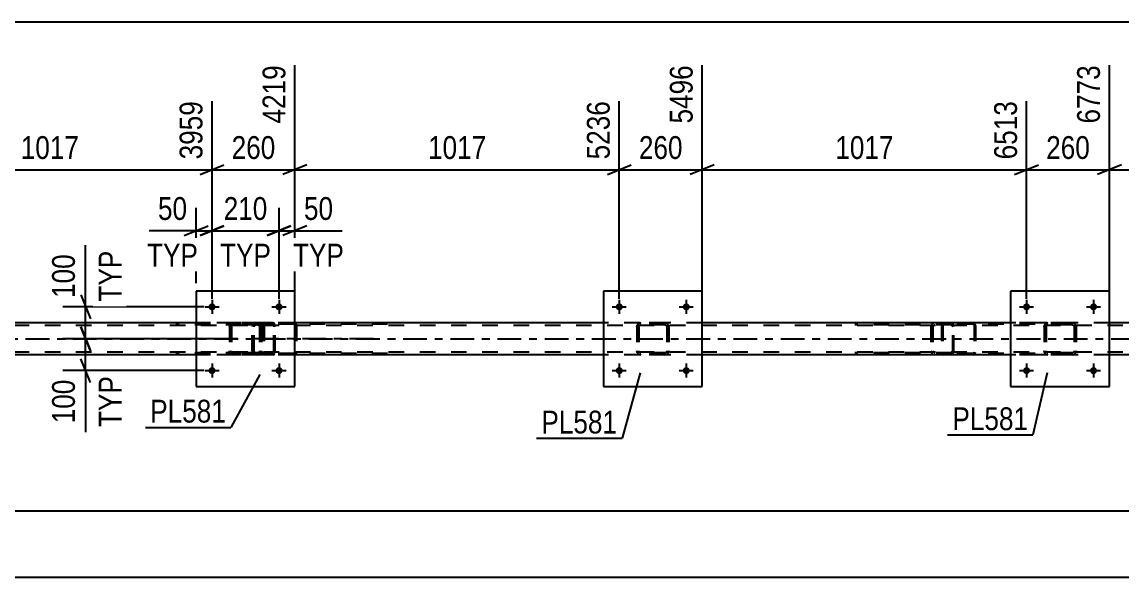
# Model space of a CAD drawing. Header units: millimetres. Extents: x 0 to 1772, y 0 to 560.
# Drawn here: x 1170.7 to 1308.7, y 485.4 to 555 of the extents above; entities that cross this region are included whole.
import ezdxf

# ---------------------------------------------------------------- set-up
doc = ezdxf.new("R2010")
doc.units = ezdxf.units.MM
doc.linetypes.add('DXK_LINE_DOT2', pattern=[3.9198, 1.9599, -1.9599])
doc.linetypes.add('DXK_LINE_DOT3', pattern=[5.9187, 2.979, -0.9799, 0.9799, -0.9799])
doc.styles.add('Arial Narrow', font='ARIALN.TTF', dxfattribs={"height": 0.2})

# ---------------------------------------------------------------- blocks, each defined once
blk = doc.blocks.new('Bolt-814276686-2532 - 2520')
at = {"linetype": 'Continuous'}
for points in [[(1297.15, 519.29, -1), (1296.27, 519.29, -1)], [(1305.55, 519.29, -1), (1304.67, 519.29, -1)]]:
    blk.add_hatch(color=1, dxfattribs=at).paths.add_polyline_path(points)
at = {"color": 1, "linetype": 'Continuous'}
for p, q in [((1296.71, 520.17), (1296.71, 518.41)), ((1305.11, 520.17), (1305.11, 518.41)), ((1295.83, 519.29), (1297.59, 519.29)), ((1304.23, 519.29), (1305.99, 519.29))]:
    blk.add_line(p, q, dxfattribs=at)
blk = doc.blocks.new('Part-814276686-2724 - 2520')
at = {"color": 7, "linetype": 'DXK_LINE_DOT2'}
for p, q in [((1202.18, 517.28), (1190.02, 517.28)), ((1202.18, 517.04), (1190.02, 517.04)), ((1199.61, 516.94), (1199.58, 516.8)), ((1199.58, 513.76), (1199.58, 516.8)), ((1199.62, 516.99), (1199.61, 516.94)), ((1199.83, 516.8), (1199.85, 516.9)), ((1199.83, 513.76), (1199.83, 516.8)), ((1199.85, 516.9), (1199.91, 516.97)), ((1200.08, 517.28), (1199.89, 517.25)), ((1199.91, 516.97), (1199.99, 517.03)), ((1199.99, 517.03), (1200.08, 517.04)), ((1200.9, 517.28), (1200.9, 517.04)), ((1202.28, 517.25), (1202.18, 517.28)), ((1202.18, 517.04), (1202.23, 517.03)), ((1202.23, 517.03), (1202.27, 516.97)), ((1202.27, 516.97), (1202.3, 516.9)), ((1202.37, 517.14), (1202.28, 517.25)), ((1202.3, 516.9), (1202.31, 516.8)), ((1202.31, 513.76), (1202.31, 516.8)), ((1202.43, 516.99), (1202.37, 517.14)), ((1202.45, 516.8), (1202.43, 516.99)), ((1202.45, 513.76), (1202.45, 516.8)), ((1202.18, 513.52), (1190.02, 513.52)), ((1202.18, 513.28), (1190.02, 513.28)), ((1199.58, 513.76), (1199.62, 513.58)), ((1199.85, 513.67), (1199.83, 513.76)), ((1199.91, 513.59), (1199.85, 513.67)), ((1199.89, 513.32), (1200.08, 513.28)), ((1199.99, 513.54), (1199.91, 513.59)), ((1200.08, 513.52), (1199.99, 513.54)), ((1200.9, 513.28), (1200.9, 513.52)), ((1202.23, 513.54), (1202.18, 513.52)), ((1202.18, 513.28), (1202.28, 513.32)), ((1202.27, 513.59), (1202.23, 513.54)), ((1202.3, 513.67), (1202.27, 513.59)), ((1202.28, 513.32), (1202.37, 513.43)), ((1202.31, 513.76), (1202.3, 513.67)), ((1202.37, 513.43), (1202.38, 513.46)), ((1202.38, 513.46), (1202.43, 513.58)), ((1202.43, 513.58), (1202.45, 513.76))]:
    blk.add_line(p, q, dxfattribs=at)
for centre, start, end in [((1200.07, 516.79), 111.1941, 156.1506), ((1200.07, 513.78), 203.8494, 248.8059)]:
    blk.add_arc(centre, 0.492, start, end, dxfattribs=at)
blk = doc.blocks.new('Bolt-814276686-2557 - 2520')
at = {"linetype": 'Continuous'}
for points in [[(1297.15, 511.29, -1), (1296.27, 511.29, -1)], [(1305.55, 511.29, -1), (1304.67, 511.29, -1)]]:
    blk.add_hatch(color=1, dxfattribs=at).paths.add_polyline_path(points)
at = {"color": 1, "linetype": 'Continuous'}
for p, q in [((1296.71, 512.17), (1296.71, 510.41)), ((1305.11, 512.17), (1305.11, 510.41)), ((1295.83, 511.29), (1297.59, 511.29)), ((1304.23, 511.29), (1305.99, 511.29))]:
    blk.add_line(p, q, dxfattribs=at)
blk = doc.blocks.new('Bolt-814276686-2580 - 2520')
at = {"linetype": 'Continuous'}
for points in [[(1194.99, 511.29, -1), (1194.11, 511.29, -1)], [(1203.39, 511.29, -1), (1202.51, 511.29, -1)]]:
    blk.add_hatch(color=1, dxfattribs=at).paths.add_polyline_path(points)
at = {"color": 1, "linetype": 'Continuous'}
for p, q in [((1194.55, 512.17), (1194.55, 510.41)), ((1202.95, 512.17), (1202.95, 510.41)), ((1193.67, 511.29), (1195.43, 511.29)), ((1202.07, 511.29), (1203.83, 511.29))]:
    blk.add_line(p, q, dxfattribs=at)
blk = doc.blocks.new('Bolt-814276686-2581 - 2520')
at = {"linetype": 'Continuous'}
for points in [[(1194.99, 519.29, -1), (1194.11, 519.29, -1)], [(1203.39, 519.29, -1), (1202.51, 519.29, -1)]]:
    blk.add_hatch(color=1, dxfattribs=at).paths.add_polyline_path(points)
at = {"color": 1, "linetype": 'Continuous'}
for p, q in [((1194.55, 520.17), (1194.55, 518.41)), ((1202.95, 520.17), (1202.95, 518.41)), ((1193.67, 519.29), (1195.43, 519.29)), ((1202.07, 519.29), (1203.83, 519.29))]:
    blk.add_line(p, q, dxfattribs=at)
blk = doc.blocks.new('Part-814276686-2590 - 2520')
at = {"color": 7, "linetype": 'DXK_LINE_DOT2'}
for p, q in [((1685.1, 516.96), (1082.39, 516.96)), ((1204.95, 517.28), (1192.55, 517.28)), ((1256.03, 517.28), (1243.63, 517.28)), ((1307.11, 517.28), (1294.71, 517.28)), ((1685.1, 513.6), (1082.39, 513.6)), ((1204.95, 513.28), (1192.55, 513.28)), ((1256.03, 513.28), (1243.63, 513.28)), ((1307.11, 513.28), (1294.71, 513.28))]:
    blk.add_line(p, q, dxfattribs=at)
at = {"color": 2, "linetype": 'Continuous'}
for p, q in [((1192.55, 517.28), (1153.87, 517.28)), ((1243.63, 517.28), (1204.95, 517.28)), ((1294.71, 517.28), (1256.03, 517.28)), ((1345.79, 517.28), (1307.11, 517.28)), ((1192.55, 513.28), (1153.87, 513.28)), ((1243.63, 513.28), (1204.95, 513.28)), ((1294.71, 513.28), (1256.03, 513.28)), ((1345.79, 513.28), (1307.11, 513.28))]:
    blk.add_line(p, q, dxfattribs=at)
at = {"color": 7, "linetype": 'DXK_LINE_DOT3'}
blk.add_line((1082.39, 515.28), (1685.1, 515.28), dxfattribs=at)
blk = doc.blocks.new('Part-814276686-2722 - 2520')
at = {"color": 7, "linetype": 'DXK_LINE_DOT2'}
for p, q in [((1286.06, 517.09), (1286.03, 516.96)), ((1286.03, 516.96), (1286.03, 513.6)), ((1286.2, 516.96), (1286.22, 517.03)), ((1286.2, 516.96), (1286.2, 513.6)), ((1286.22, 517.03), (1286.25, 517.08)), ((1286.37, 517.28), (1286.24, 517.26)), ((1286.25, 517.08), (1286.31, 517.11)), ((1286.31, 517.11), (1286.37, 517.12)), ((1301.7, 517.28), (1286.37, 517.28)), ((1301.7, 517.12), (1286.37, 517.12)), ((1290.08, 517.26), (1289.95, 517.28)), ((1289.95, 517.12), (1290.01, 517.11)), ((1290.01, 517.11), (1290.04, 517.1)), ((1290.04, 517.1), (1290.07, 517.08)), ((1290.07, 517.08), (1290.11, 517.03)), ((1290.11, 517.03), (1290.12, 516.96)), ((1290.12, 516.96), (1290.12, 513.6)), ((1290.29, 516.96), (1290.26, 517.09)), ((1290.29, 516.96), (1290.29, 513.6)), ((1286.03, 513.6), (1286.06, 513.48)), ((1286.22, 513.54), (1286.2, 513.6)), ((1286.25, 513.49), (1286.22, 513.54)), ((1286.24, 513.31), (1286.37, 513.28)), ((1286.25, 513.49), (1286.28, 513.47)), ((1286.28, 513.47), (1286.31, 513.46)), ((1286.31, 513.46), (1286.37, 513.44)), ((1301.7, 513.44), (1286.37, 513.44)), ((1301.7, 513.28), (1286.37, 513.28)), ((1290.01, 513.46), (1289.95, 513.44)), ((1289.95, 513.28), (1290.08, 513.31)), ((1290.07, 513.49), (1290.01, 513.46)), ((1290.11, 513.54), (1290.07, 513.49)), ((1290.12, 513.6), (1290.11, 513.54)), ((1290.26, 513.48), (1290.29, 513.6))]:
    blk.add_line(p, q, dxfattribs=at)
for centre, start, end in [((1286.36, 516.95), 110.7583, 155.68), ((1289.96, 516.95), 24.32, 69.2417), ((1286.36, 513.62), 204.32, 249.2417), ((1289.96, 513.62), 290.7583, 335.68)]:
    blk.add_arc(centre, 0.331, start, end, dxfattribs=at)
blk = doc.blocks.new('Part-814276686-2723 - 2520')
at = {"color": 7, "linetype": 'DXK_LINE_DOT2'}
for p, q in [((1287.31, 517.28), (1275.15, 517.28)), ((1287.31, 517.04), (1275.15, 517.04)), ((1284.73, 516.89), (1284.72, 516.8)), ((1284.72, 516.8), (1284.72, 513.76)), ((1284.75, 516.99), (1284.73, 516.89)), ((1284.97, 516.8), (1284.99, 516.9)), ((1284.97, 516.8), (1284.97, 513.76)), ((1284.99, 516.9), (1285.04, 516.97)), ((1285.22, 517.28), (1285.03, 517.25)), ((1285.04, 516.97), (1285.12, 517.03)), ((1285.12, 517.03), (1285.22, 517.04)), ((1286.03, 517.04), (1286.03, 517.28)), ((1287.41, 517.25), (1287.31, 517.28)), ((1287.31, 517.04), (1287.36, 517.03)), ((1287.36, 517.03), (1287.41, 516.97)), ((1287.5, 517.14), (1287.41, 517.25)), ((1287.41, 516.97), (1287.43, 516.9)), ((1287.43, 516.9), (1287.45, 516.8)), ((1287.45, 513.76), (1287.45, 516.8)), ((1287.56, 516.99), (1287.5, 517.14)), ((1287.58, 516.8), (1287.56, 516.99)), ((1287.58, 513.76), (1287.58, 516.8)), ((1287.31, 513.52), (1275.15, 513.52)), ((1287.31, 513.28), (1275.15, 513.28)), ((1284.72, 513.76), (1284.73, 513.68)), ((1284.73, 513.68), (1284.75, 513.58)), ((1284.99, 513.67), (1284.97, 513.76)), ((1285.04, 513.59), (1284.99, 513.67)), ((1285.03, 513.32), (1285.22, 513.28)), ((1285.12, 513.54), (1285.04, 513.59)), ((1285.22, 513.52), (1285.12, 513.54)), ((1286.03, 513.28), (1286.03, 513.52)), ((1287.36, 513.54), (1287.31, 513.52)), ((1287.31, 513.28), (1287.41, 513.32)), ((1287.41, 513.59), (1287.36, 513.54)), ((1287.43, 513.67), (1287.41, 513.59)), ((1287.41, 513.32), (1287.5, 513.43)), ((1287.45, 513.76), (1287.43, 513.67)), ((1287.5, 513.43), (1287.51, 513.46)), ((1287.51, 513.46), (1287.56, 513.58)), ((1287.56, 513.58), (1287.58, 513.76))]:
    blk.add_line(p, q, dxfattribs=at)
for centre, start, end in [((1285.2, 516.79), 111.1941, 156.1506), ((1285.2, 513.78), 203.8494, 248.8059)]:
    blk.add_arc(centre, 0.492, start, end, dxfattribs=at)
blk = doc.blocks.new('Part-814276686-2731 - 2520')
at = {"color": 7, "linetype": 'DXK_LINE_DOT2'}
for p, q in [((1200.93, 517.09), (1200.9, 516.96)), ((1200.9, 516.96), (1200.9, 513.6)), ((1201.07, 516.96), (1201.08, 517.03)), ((1201.07, 516.96), (1201.07, 513.6)), ((1201.08, 517.03), (1201.12, 517.08)), ((1201.24, 517.28), (1201.11, 517.26)), ((1201.12, 517.08), (1201.17, 517.11)), ((1201.17, 517.11), (1201.24, 517.12)), ((1216.57, 517.28), (1201.24, 517.28)), ((1216.57, 517.12), (1201.24, 517.12)), ((1204.95, 517.26), (1204.82, 517.28)), ((1204.82, 517.12), (1204.88, 517.11)), ((1204.88, 517.11), (1204.94, 517.08)), ((1204.94, 517.08), (1204.97, 517.03)), ((1204.97, 517.03), (1204.99, 516.96)), ((1204.99, 516.96), (1204.99, 513.6)), ((1205.16, 516.96), (1205.13, 517.09)), ((1205.16, 516.96), (1205.16, 513.6)), ((1200.9, 513.6), (1200.93, 513.48)), ((1201.08, 513.54), (1201.07, 513.6)), ((1201.12, 513.49), (1201.08, 513.54)), ((1201.11, 513.31), (1201.24, 513.28)), ((1201.17, 513.46), (1201.12, 513.49)), ((1201.24, 513.44), (1201.17, 513.46)), ((1216.57, 513.44), (1201.24, 513.44)), ((1216.57, 513.28), (1201.24, 513.28)), ((1204.88, 513.46), (1204.82, 513.44)), ((1204.82, 513.28), (1204.95, 513.31)), ((1204.94, 513.49), (1204.88, 513.46)), ((1204.97, 513.54), (1204.94, 513.49)), ((1204.99, 513.6), (1204.97, 513.54)), ((1205.13, 513.48), (1205.16, 513.6))]:
    blk.add_line(p, q, dxfattribs=at)
at = {"color": 7, "linetype": 'DXK_LINE_DOT3'}
blk.add_line((1214.78, 515.28), (1199.61, 515.28), dxfattribs=at)
at = {"color": 7, "linetype": 'DXK_LINE_DOT2'}
for centre, start, end in [((1201.23, 516.95), 110.7583, 155.68), ((1204.83, 516.95), 24.32, 69.2417), ((1201.23, 513.62), 204.32, 249.2417), ((1204.83, 513.62), 290.7583, 335.68)]:
    blk.add_arc(centre, 0.331, start, end, dxfattribs=at)
blk = doc.blocks.new('Part-814276686-2738 - 2520')
at = {"color": 7, "linetype": 'DXK_LINE_DOT2'}
for p, q in [((1196.75, 516.8), (1196.79, 516.99)), ((1196.79, 516.99), (1196.75, 516.8)), ((1196.75, 516.8), (1196.75, 513.76)), ((1196.99, 516.8), (1197.01, 516.9)), ((1196.99, 516.8), (1196.99, 513.76)), ((1197.01, 516.9), (1197.06, 516.97)), ((1197.05, 517.25), (1197.23, 517.28)), ((1197.23, 517.28), (1197.05, 517.25)), ((1197.06, 516.97), (1197.14, 517.03)), ((1197.14, 517.03), (1197.23, 517.04)), ((1200.27, 517.28), (1197.23, 517.28)), ((1200.27, 517.04), (1197.23, 517.04)), ((1200.27, 517.28), (1200.46, 517.25)), ((1200.46, 517.25), (1200.27, 517.28)), ((1200.27, 517.04), (1200.36, 517.03)), ((1200.36, 517.03), (1200.44, 516.97)), ((1200.44, 516.97), (1200.49, 516.9)), ((1200.49, 516.9), (1200.51, 516.8)), ((1200.51, 516.8), (1200.51, 513.76)), ((1200.72, 516.99), (1200.75, 516.8)), ((1200.75, 516.8), (1200.72, 516.99)), ((1200.75, 516.8), (1200.75, 513.76)), ((1196.79, 513.58), (1196.75, 513.76)), ((1196.75, 513.76), (1196.79, 513.58)), ((1197.01, 513.67), (1196.99, 513.76)), ((1197.06, 513.59), (1197.01, 513.67)), ((1197.23, 513.28), (1197.05, 513.32)), ((1197.05, 513.32), (1197.23, 513.28)), ((1197.14, 513.54), (1197.06, 513.59)), ((1197.23, 513.52), (1197.14, 513.54)), ((1200.27, 513.52), (1197.23, 513.52)), ((1200.27, 513.28), (1197.23, 513.28)), ((1200.36, 513.54), (1200.27, 513.52)), ((1200.46, 513.32), (1200.27, 513.28)), ((1200.27, 513.28), (1200.46, 513.32)), ((1200.44, 513.59), (1200.36, 513.54)), ((1200.49, 513.67), (1200.44, 513.59)), ((1200.51, 513.76), (1200.49, 513.67)), ((1200.75, 513.76), (1200.72, 513.58)), ((1200.72, 513.58), (1200.75, 513.76))]:
    blk.add_line(p, q, dxfattribs=at)
at = {"color": 7, "linetype": 'DXK_LINE_DOT3'}
blk.add_line((1198.75, 515.28), (1198.75, 515.28), dxfattribs=at)
at = {"color": 7, "linetype": 'DXK_LINE_DOT2'}
for centre, start, end in [((1197.23, 516.8), 112.5, 157.5), ((1197.23, 516.8), 112.5, 157.5), ((1200.27, 516.8), 22.5, 67.5), ((1200.27, 516.8), 22.5, 67.5), ((1197.23, 513.76), 202.5, 247.5), ((1197.23, 513.76), 202.5, 247.5), ((1200.27, 513.76), 292.5, 337.5), ((1200.27, 513.76), 292.5, 337.5)]:
    blk.add_arc(centre, 0.48, start, end, dxfattribs=at)
blk = doc.blocks.new('Part-814276686-2739 - 2520')
at = {"color": 7, "linetype": 'DXK_LINE_DOT2'}
for p, q in [((1247.83, 516.8), (1247.87, 516.99)), ((1247.87, 516.99), (1247.83, 516.8)), ((1247.83, 516.8), (1247.83, 513.76)), ((1248.07, 516.8), (1248.09, 516.9)), ((1248.07, 516.8), (1248.07, 513.76)), ((1248.09, 516.9), (1248.14, 516.97)), ((1248.13, 517.25), (1248.31, 517.28)), ((1248.31, 517.28), (1248.13, 517.25)), ((1248.14, 516.97), (1248.22, 517.03)), ((1248.22, 517.03), (1248.31, 517.04)), ((1251.35, 517.28), (1248.31, 517.28)), ((1251.35, 517.04), (1248.31, 517.04)), ((1251.35, 517.28), (1251.54, 517.25)), ((1251.54, 517.25), (1251.35, 517.28)), ((1251.35, 517.04), (1251.45, 517.03)), ((1251.45, 517.03), (1251.52, 516.97)), ((1251.52, 516.97), (1251.58, 516.9)), ((1251.58, 516.9), (1251.59, 516.8)), ((1251.59, 516.8), (1251.59, 513.76)), ((1251.8, 516.99), (1251.83, 516.8)), ((1251.83, 516.8), (1251.8, 516.99)), ((1251.83, 516.8), (1251.83, 513.76)), ((1247.87, 513.58), (1247.83, 513.76)), ((1247.83, 513.76), (1247.87, 513.58)), ((1248.09, 513.67), (1248.07, 513.76)), ((1248.14, 513.59), (1248.09, 513.67)), ((1248.31, 513.28), (1248.13, 513.32)), ((1248.13, 513.32), (1248.31, 513.28)), ((1248.22, 513.54), (1248.14, 513.59)), ((1248.31, 513.52), (1248.22, 513.54)), ((1251.35, 513.52), (1248.31, 513.52)), ((1251.35, 513.28), (1248.31, 513.28)), ((1251.45, 513.54), (1251.35, 513.52)), ((1251.54, 513.32), (1251.35, 513.28)), ((1251.35, 513.28), (1251.54, 513.32)), ((1251.52, 513.59), (1251.45, 513.54)), ((1251.58, 513.67), (1251.52, 513.59)), ((1251.59, 513.76), (1251.58, 513.67)), ((1251.83, 513.76), (1251.8, 513.58)), ((1251.8, 513.58), (1251.83, 513.76))]:
    blk.add_line(p, q, dxfattribs=at)
at = {"color": 7, "linetype": 'DXK_LINE_DOT3'}
blk.add_line((1249.83, 515.28), (1249.83, 515.28), dxfattribs=at)
at = {"color": 7, "linetype": 'DXK_LINE_DOT2'}
for centre, start, end in [((1248.31, 516.8), 112.5, 157.5), ((1248.31, 516.8), 112.5, 157.5), ((1251.35, 516.8), 22.5, 67.5), ((1251.35, 516.8), 22.5, 67.5), ((1248.31, 513.76), 202.5, 247.5), ((1248.31, 513.76), 202.5, 247.5), ((1251.35, 513.76), 292.5, 337.5), ((1251.35, 513.76), 292.5, 337.5)]:
    blk.add_arc(centre, 0.48, start, end, dxfattribs=at)
blk = doc.blocks.new('Part-814276686-2744 - 2520')
at = {"color": 2, "linetype": 'Continuous'}
for p, q in [((1256.03, 521.28), (1243.63, 521.28)), ((1243.63, 521.28), (1243.63, 509.28)), ((1256.03, 509.28), (1256.03, 521.28)), ((1243.63, 509.28), (1256.03, 509.28))]:
    blk.add_line(p, q, dxfattribs=at)
blk = doc.blocks.new('Bolt-814276686-2749 - 2520')
at = {"linetype": 'Continuous'}
for points in [[(1246.07, 511.29, -1), (1245.19, 511.29, -1)], [(1254.47, 511.29, -1), (1253.59, 511.29, -1)]]:
    blk.add_hatch(color=1, dxfattribs=at).paths.add_polyline_path(points)
at = {"color": 1, "linetype": 'Continuous'}
for p, q in [((1245.63, 512.17), (1245.63, 510.41)), ((1254.03, 512.17), (1254.03, 510.41)), ((1244.75, 511.29), (1246.51, 511.29)), ((1253.15, 511.29), (1254.91, 511.29))]:
    blk.add_line(p, q, dxfattribs=at)
blk = doc.blocks.new('Bolt-814276686-2750 - 2520')
at = {"linetype": 'Continuous'}
for points in [[(1246.07, 519.29, -1), (1245.19, 519.29, -1)], [(1254.47, 519.29, -1), (1253.59, 519.29, -1)]]:
    blk.add_hatch(color=1, dxfattribs=at).paths.add_polyline_path(points)
at = {"color": 1, "linetype": 'Continuous'}
for p, q in [((1245.63, 520.17), (1245.63, 518.41)), ((1254.03, 520.17), (1254.03, 518.41)), ((1244.75, 519.29), (1246.51, 519.29)), ((1253.15, 519.29), (1254.91, 519.29))]:
    blk.add_line(p, q, dxfattribs=at)
blk = doc.blocks.new('Part-814276686-2757 - 2520')
at = {"color": 7, "linetype": 'DXK_LINE_DOT2'}
for p, q in [((1298.91, 516.8), (1298.95, 516.99)), ((1298.95, 516.99), (1298.91, 516.8)), ((1298.91, 516.8), (1298.91, 513.76)), ((1299.15, 516.8), (1299.17, 516.9)), ((1299.15, 516.8), (1299.15, 513.76)), ((1299.17, 516.9), (1299.22, 516.97)), ((1299.21, 517.25), (1299.39, 517.28)), ((1299.39, 517.28), (1299.21, 517.25)), ((1299.22, 516.97), (1299.3, 517.03)), ((1299.3, 517.03), (1299.39, 517.04)), ((1302.43, 517.28), (1299.39, 517.28)), ((1302.43, 517.04), (1299.39, 517.04)), ((1302.43, 517.28), (1302.62, 517.25)), ((1302.62, 517.25), (1302.43, 517.28)), ((1302.43, 517.04), (1302.53, 517.03)), ((1302.53, 517.03), (1302.6, 516.97)), ((1302.6, 516.97), (1302.66, 516.9)), ((1302.66, 516.9), (1302.67, 516.8)), ((1302.67, 516.8), (1302.67, 513.76)), ((1302.88, 516.99), (1302.91, 516.8)), ((1302.91, 516.8), (1302.88, 516.99)), ((1302.91, 516.8), (1302.91, 513.76)), ((1298.95, 513.58), (1298.91, 513.76)), ((1298.91, 513.76), (1298.95, 513.58)), ((1299.17, 513.67), (1299.15, 513.76)), ((1299.22, 513.59), (1299.17, 513.67)), ((1299.39, 513.28), (1299.21, 513.32)), ((1299.21, 513.32), (1299.39, 513.28)), ((1299.3, 513.54), (1299.22, 513.59)), ((1299.39, 513.52), (1299.3, 513.54)), ((1302.43, 513.52), (1299.39, 513.52)), ((1302.43, 513.28), (1299.39, 513.28)), ((1302.53, 513.54), (1302.43, 513.52)), ((1302.62, 513.32), (1302.43, 513.28)), ((1302.43, 513.28), (1302.62, 513.32)), ((1302.6, 513.59), (1302.53, 513.54)), ((1302.66, 513.67), (1302.6, 513.59)), ((1302.67, 513.76), (1302.66, 513.67)), ((1302.91, 513.76), (1302.88, 513.58)), ((1302.88, 513.58), (1302.91, 513.76))]:
    blk.add_line(p, q, dxfattribs=at)
at = {"color": 7, "linetype": 'DXK_LINE_DOT3'}
blk.add_line((1300.91, 515.28), (1300.91, 515.28), dxfattribs=at)
at = {"color": 7, "linetype": 'DXK_LINE_DOT2'}
for centre, start, end in [((1299.39, 516.8), 112.5, 157.5), ((1299.39, 516.8), 112.5, 157.5), ((1302.43, 516.8), 22.5, 67.5), ((1302.43, 516.8), 22.5, 67.5), ((1299.39, 513.76), 202.5, 247.5), ((1299.39, 513.76), 202.5, 247.5), ((1302.43, 513.76), 292.5, 337.5), ((1302.43, 513.76), 292.5, 337.5)]:
    blk.add_arc(centre, 0.48, start, end, dxfattribs=at)
blk = doc.blocks.new('Part-814276686-2791 - 2520')
at = {"color": 2, "linetype": 'Continuous'}
for p, q in [((1307.11, 521.28), (1294.71, 521.28)), ((1294.71, 521.28), (1294.71, 509.28)), ((1307.11, 509.28), (1307.11, 521.28)), ((1294.71, 509.28), (1307.11, 509.28))]:
    blk.add_line(p, q, dxfattribs=at)
blk = doc.blocks.new('Part-814276686-2796 - 2520')
at = {"color": 2, "linetype": 'Continuous'}
for p, q in [((1204.95, 521.28), (1192.55, 521.28)), ((1192.55, 521.28), (1192.55, 509.28)), ((1204.95, 509.28), (1204.95, 521.28)), ((1192.55, 509.28), (1204.95, 509.28))]:
    blk.add_line(p, q, dxfattribs=at)
blk = doc.blocks.new('StraightDimension-814276686-2989 - 2520')
at = {"color": 7, "linetype": 'Continuous'}
for p, q in [((1256.03, 518.28), (1256.03, 549.61)), ((1245.63, 520.29), (1245.63, 545.11)), ((1244.13, 535.9), (1247.13, 537.1)), ((1257.53, 537.1), (1254.53, 535.9)), ((1245.63, 536.5), (1256.03, 536.5))]:
    blk.add_line(p, q, dxfattribs=at)
at = {"color": 0}
blk.add_wipeout([(1254.18, 537.25), (1254.18, 541.45), (1247.49, 541.45), (1247.49, 537.25)], dxfattribs=at)
at = {"color": 3, "style": 'Arial Narrow'}
blk.add_text('260', height=2.863, dxfattribs=at).set_placement((1248.09, 537.85))
at = {"color": 0, "linetype": 'Continuous'}
blk.add_wipeout([(1255.43, 550.21), (1251.23, 550.21), (1251.23, 541.7), (1255.43, 541.7)], dxfattribs=at)
at = {"color": 3, "linetype": 'Continuous', "style": 'Arial Narrow'}
blk.add_text('5496', height=2.863, rotation=90.0002, dxfattribs=at).set_placement((1254.83, 542.3))
blk = doc.blocks.new('StraightDimension-814276686-2967 - 2520')
at = {"color": 7, "linetype": 'Continuous'}
for p, q in [((1204.95, 518.19), (1204.95, 549.61)), ((1194.55, 520.29), (1194.55, 545.11)), ((1193.05, 535.9), (1196.05, 537.1)), ((1206.45, 537.1), (1203.45, 535.9)), ((1194.55, 536.5), (1204.95, 536.5))]:
    blk.add_line(p, q, dxfattribs=at)
at = {"color": 0}
blk.add_wipeout([(1203.1, 537.25), (1203.1, 541.45), (1196.41, 541.45), (1196.41, 537.25)], dxfattribs=at)
at = {"color": 3, "style": 'Arial Narrow'}
blk.add_text('260', height=2.863, dxfattribs=at).set_placement((1197.01, 537.85))
at = {"color": 0, "linetype": 'Continuous'}
blk.add_wipeout([(1204.35, 550.21), (1200.15, 550.21), (1200.15, 541.7), (1204.35, 541.7)], dxfattribs=at)
at = {"color": 3, "linetype": 'Continuous', "style": 'Arial Narrow'}
blk.add_text('4219', height=2.863, rotation=90.0002, dxfattribs=at).set_placement((1203.75, 542.3))
blk = doc.blocks.new('StraightDimension-814276686-3383 - 2520')
at = {"color": 7, "linetype": 'Continuous'}
blk.add_line((1058.12, 555.04), (1685.74, 555.04), dxfattribs=at)
blk = doc.blocks.new('StraightDimension-814276686-2837 - 2520')
at = {"color": 7, "linetype": 'Continuous'}
blk.add_line((1058.76, 485.39), (1685.1, 485.39), dxfattribs=at)
blk = doc.blocks.new('StraightDimension-814276686-2949 - 2520')
at = {"color": 7, "linetype": 'Continuous'}
for p, q in [((1153.87, 518.28), (1153.87, 549.61)), ((1194.55, 520.29), (1194.55, 545.11)), ((1155.37, 537.1), (1152.37, 535.9)), ((1193.05, 535.9), (1196.05, 537.1)), ((1153.87, 536.5), (1194.55, 536.5))]:
    blk.add_line(p, q, dxfattribs=at)
at = {"color": 0}
blk.add_wipeout([(1178.47, 537.25), (1178.47, 541.45), (1169.96, 541.45), (1169.96, 537.25)], dxfattribs=at)
at = {"color": 3, "style": 'Arial Narrow'}
blk.add_text('1017', height=2.863, dxfattribs=at).set_placement((1170.56, 537.85))
at = {"color": 0, "linetype": 'Continuous'}
blk.add_wipeout([(1193.95, 545.71), (1189.75, 545.71), (1189.75, 537.2), (1193.95, 537.2)], dxfattribs=at)
at = {"color": 3, "linetype": 'Continuous', "style": 'Arial Narrow'}
blk.add_text('3959', height=2.863, rotation=90.0002, dxfattribs=at).set_placement((1193.35, 537.8))
blk = doc.blocks.new('StraightDimension-814276686-2978 - 2520')
at = {"color": 7, "linetype": 'Continuous'}
for p, q in [((1204.95, 518.19), (1204.95, 549.61)), ((1245.63, 520.29), (1245.63, 545.11)), ((1206.45, 537.1), (1203.45, 535.9)), ((1244.13, 535.9), (1247.13, 537.1)), ((1204.95, 536.5), (1245.63, 536.5))]:
    blk.add_line(p, q, dxfattribs=at)
at = {"color": 0}
blk.add_wipeout([(1229.55, 537.25), (1229.55, 541.45), (1221.04, 541.45), (1221.04, 537.25)], dxfattribs=at)
at = {"color": 3, "style": 'Arial Narrow'}
blk.add_text('1017', height=2.863, dxfattribs=at).set_placement((1221.64, 537.85))
at = {"color": 0, "linetype": 'Continuous'}
blk.add_wipeout([(1245.03, 545.71), (1240.83, 545.71), (1240.83, 537.2), (1245.03, 537.2)], dxfattribs=at)
at = {"color": 3, "linetype": 'Continuous', "style": 'Arial Narrow'}
blk.add_text('5236', height=2.863, rotation=90.0002, dxfattribs=at).set_placement((1244.43, 537.8))
blk = doc.blocks.new('StraightDimension-814276686-3007 - 2520')
at = {"color": 7, "linetype": 'Continuous'}
for p, q in [((1256.03, 518.28), (1256.03, 549.61)), ((1296.71, 520.29), (1296.71, 545.11)), ((1257.53, 537.1), (1254.53, 535.9)), ((1295.21, 535.9), (1298.21, 537.1)), ((1256.03, 536.5), (1296.71, 536.5))]:
    blk.add_line(p, q, dxfattribs=at)
at = {"color": 0}
blk.add_wipeout([(1280.63, 537.25), (1280.63, 541.45), (1272.12, 541.45), (1272.12, 537.25)], dxfattribs=at)
at = {"color": 3, "style": 'Arial Narrow'}
blk.add_text('1017', height=2.863, dxfattribs=at).set_placement((1272.72, 537.85))
at = {"color": 0, "linetype": 'Continuous'}
blk.add_wipeout([(1296.11, 545.71), (1291.91, 545.71), (1291.91, 537.2), (1296.11, 537.2)], dxfattribs=at)
at = {"color": 3, "linetype": 'Continuous', "style": 'Arial Narrow'}
blk.add_text('6513', height=2.863, rotation=90.0002, dxfattribs=at).set_placement((1295.51, 537.8))
blk = doc.blocks.new('StraightDimension-814276686-3025 - 2520')
at = {"color": 7, "linetype": 'Continuous'}
for p, q in [((1307.11, 518.28), (1307.11, 549.61)), ((1296.71, 520.29), (1296.71, 545.11)), ((1295.21, 535.9), (1298.21, 537.1)), ((1308.61, 537.1), (1305.61, 535.9)), ((1296.71, 536.5), (1307.11, 536.5))]:
    blk.add_line(p, q, dxfattribs=at)
at = {"color": 0}
blk.add_wipeout([(1305.26, 537.25), (1305.26, 541.45), (1298.57, 541.45), (1298.57, 537.25)], dxfattribs=at)
at = {"color": 3, "style": 'Arial Narrow'}
blk.add_text('260', height=2.863, dxfattribs=at).set_placement((1299.17, 537.85))
at = {"color": 0, "linetype": 'Continuous'}
blk.add_wipeout([(1306.51, 550.21), (1302.31, 550.21), (1302.31, 541.7), (1306.51, 541.7)], dxfattribs=at)
at = {"color": 3, "linetype": 'Continuous', "style": 'Arial Narrow'}
blk.add_text('6773', height=2.863, rotation=90.0002, dxfattribs=at).set_placement((1305.91, 542.3))
blk = doc.blocks.new('StraightDimension-814276686-3043 - 2520')
at = {"color": 7, "linetype": 'Continuous'}
for p, q in [((1307.11, 518.28), (1307.11, 549.61)), ((1347.79, 520.29), (1347.79, 545.11)), ((1308.61, 537.1), (1305.61, 535.9)), ((1346.29, 535.9), (1349.29, 537.1)), ((1307.11, 536.5), (1347.79, 536.5))]:
    blk.add_line(p, q, dxfattribs=at)
at = {"color": 0}
blk.add_wipeout([(1331.71, 537.25), (1331.71, 541.45), (1323.2, 541.45), (1323.2, 537.25)], dxfattribs=at)
at = {"color": 3, "style": 'Arial Narrow'}
blk.add_text('1017', height=2.863, dxfattribs=at).set_placement((1323.8, 537.85))
at = {"color": 0, "linetype": 'Continuous'}
blk.add_wipeout([(1347.19, 545.71), (1342.99, 545.71), (1342.99, 537.2), (1347.19, 537.2)], dxfattribs=at)
at = {"color": 3, "linetype": 'Continuous', "style": 'Arial Narrow'}
blk.add_text('7790', height=2.863, rotation=90.0002, dxfattribs=at).set_placement((1346.59, 537.8))
blk = doc.blocks.new('StraightDimension-814276686-3378 - 2520')
at = {"color": 7, "linetype": 'Continuous'}
blk.add_line((1119.78, 493.68), (1685.1, 493.68), dxfattribs=at)
blk = doc.blocks.new('StraightDimension-814276686-3394 - 2520')
at = {"color": 7, "linetype": 'Continuous'}
for p, q in [((1192.55, 522.28), (1192.55, 531.7)), ((1194.55, 520.29), (1194.55, 531.7)), ((1192.55, 528.85), (1186.65, 528.85)), ((1192.55, 528.85), (1186.65, 528.85)), ((1191.05, 528.25), (1194.05, 529.45)), ((1192.55, 528.85), (1194.55, 528.85)), ((1196.05, 529.45), (1193.05, 528.25))]:
    blk.add_line(p, q, dxfattribs=at)
at = {"color": 0}
blk.add_wipeout([(1192.03, 529.6), (1192.03, 533.8), (1187.17, 533.8), (1187.17, 529.6)], dxfattribs=at)
at = {"color": 0, "linetype": 'Continuous'}
blk.add_wipeout([(1193.39, 523.75), (1193.39, 527.95), (1185.8, 527.95), (1185.8, 523.75)], dxfattribs=at)
at = {"color": 3, "style": 'Arial Narrow'}
blk.add_text('50', height=2.863, dxfattribs=at).set_placement((1187.77, 530.2))
at = {"color": 3, "linetype": 'Continuous', "style": 'Arial Narrow'}
blk.add_text('TYP', height=2.863, dxfattribs=at).set_placement((1186.4, 524.35))
blk = doc.blocks.new('StraightDimension-814276686-3407 - 2520')
at = {"color": 7, "linetype": 'Continuous'}
for p, q in [((1194.55, 520.29), (1194.55, 531.7)), ((1202.95, 520.29), (1202.95, 531.7)), ((1193.05, 528.25), (1196.05, 529.45)), ((1194.55, 528.85), (1202.95, 528.85)), ((1204.45, 529.45), (1201.45, 528.25))]:
    blk.add_line(p, q, dxfattribs=at)
at = {"color": 0}
blk.add_wipeout([(1202.1, 529.6), (1202.1, 533.8), (1195.41, 533.8), (1195.41, 529.6)], dxfattribs=at)
at = {"color": 0, "linetype": 'Continuous'}
blk.add_wipeout([(1202.55, 523.75), (1202.55, 527.95), (1194.96, 527.95), (1194.96, 523.75)], dxfattribs=at)
at = {"color": 3, "style": 'Arial Narrow'}
blk.add_text('210', height=2.863, dxfattribs=at).set_placement((1196.01, 530.2))
at = {"color": 3, "linetype": 'Continuous', "style": 'Arial Narrow'}
blk.add_text('TYP', height=2.863, dxfattribs=at).set_placement((1195.56, 524.35))
blk = doc.blocks.new('StraightDimension-814276686-3423 - 2520')
at = {"color": 7, "linetype": 'Continuous'}
for p, q in [((1202.95, 520.29), (1202.95, 531.7)), ((1204.95, 522.28), (1204.95, 531.7)), ((1201.45, 528.25), (1204.45, 529.45)), ((1202.95, 528.85), (1204.95, 528.85)), ((1206.45, 529.45), (1203.45, 528.25)), ((1204.95, 528.85), (1210.86, 528.85)), ((1204.95, 528.85), (1210.86, 528.85))]:
    blk.add_line(p, q, dxfattribs=at)
at = {"color": 0}
blk.add_wipeout([(1210.33, 529.6), (1210.33, 533.8), (1205.48, 533.8), (1205.48, 529.6)], dxfattribs=at)
at = {"color": 0, "linetype": 'Continuous'}
blk.add_wipeout([(1211.7, 523.75), (1211.7, 527.95), (1204.11, 527.95), (1204.11, 523.75)], dxfattribs=at)
at = {"color": 3, "style": 'Arial Narrow'}
blk.add_text('50', height=2.863, dxfattribs=at).set_placement((1206.08, 530.2))
at = {"color": 3, "linetype": 'Continuous', "style": 'Arial Narrow'}
blk.add_text('TYP', height=2.863, dxfattribs=at).set_placement((1204.71, 524.35))
blk = doc.blocks.new('StraightDimension-814276686-3437 - 2520')
at = {"color": 7, "linetype": 'Continuous'}
for p, q in [((1178.7, 519.29), (1178.7, 527.02)), ((1178.7, 519.29), (1178.7, 527.02)), ((1178.1, 520.79), (1179.3, 517.79)), ((1193.55, 519.29), (1175.85, 519.29)), ((1178.7, 515.28), (1178.7, 519.29)), ((1179.3, 513.78), (1178.1, 516.78)), ((1197.75, 515.28), (1175.85, 515.28))]:
    blk.add_line(p, q, dxfattribs=at)
at = {"color": 0}
blk.add_wipeout([(1177.95, 526.49), (1173.75, 526.49), (1173.75, 519.81), (1177.95, 519.81)], dxfattribs=at)
at = {"color": 0, "linetype": 'Continuous'}
blk.add_wipeout([(1183.8, 526.95), (1179.6, 526.95), (1179.6, 519.36), (1183.8, 519.36)], dxfattribs=at)
at = {"color": 3, "style": 'Arial Narrow'}
blk.add_text('100', height=2.863, rotation=90.0002, dxfattribs=at).set_placement((1177.35, 520.41))
at = {"color": 3, "linetype": 'Continuous', "style": 'Arial Narrow'}
blk.add_text('TYP', height=2.863, rotation=90.0002, dxfattribs=at).set_placement((1183.2, 519.96))
blk = doc.blocks.new('StraightDimension-814276686-3452 - 2520')
at = {"color": 7, "linetype": 'Continuous'}
for p, q in [((1178.1, 516.78), (1179.3, 513.78)), ((1197.75, 515.28), (1175.85, 515.28)), ((1178.7, 511.29), (1178.7, 515.28)), ((1179.3, 509.79), (1178.1, 512.79)), ((1193.55, 511.29), (1175.85, 511.29)), ((1178.7, 511.29), (1178.7, 503.55)), ((1178.7, 511.29), (1178.7, 503.55))]:
    blk.add_line(p, q, dxfattribs=at)
at = {"color": 0}
blk.add_wipeout([(1177.95, 510.76), (1173.75, 510.76), (1173.75, 504.08), (1177.95, 504.08)], dxfattribs=at)
at = {"color": 0, "linetype": 'Continuous'}
blk.add_wipeout([(1183.8, 511.21), (1179.6, 511.21), (1179.6, 503.62), (1183.8, 503.62)], dxfattribs=at)
at = {"color": 3, "style": 'Arial Narrow'}
blk.add_text('100', height=2.863, rotation=90.0002, dxfattribs=at).set_placement((1177.35, 504.68))
at = {"color": 3, "linetype": 'Continuous', "style": 'Arial Narrow'}
blk.add_text('TYP', height=2.863, rotation=90.0002, dxfattribs=at).set_placement((1183.2, 504.22))
blk = doc.blocks.new('Mark-814276686-2740 - 2520')
at = {"color": 0}
blk.add_wipeout([(1245.37, 503.4), (1245.37, 506.4), (1235.86, 506.4), (1235.86, 503.4)], dxfattribs=at)
blk.add_wipeout([(1245.37, 503.4), (1245.37, 506.4), (1235.86, 506.4), (1235.86, 503.4)], dxfattribs=at)
at = {"color": 30, "linetype": 'Continuous'}
for p in [(1248.23, 511), (1235.26, 502.8)]:
    blk.add_line(p, (1245.97, 502.8), dxfattribs=at)
at = {"color": 3, "style": 'Arial Narrow'}
blk.add_text('PL581', height=2.863, dxfattribs=at).set_placement((1235.86, 503.4))
blk = doc.blocks.new('Mark-814276686-2787 - 2520')
at = {"color": 0}
blk.add_wipeout([(1296.91, 503.82), (1296.91, 506.82), (1287.41, 506.82), (1287.41, 503.82)], dxfattribs=at)
blk.add_wipeout([(1296.91, 503.82), (1296.91, 506.82), (1287.41, 506.82), (1287.41, 503.82)], dxfattribs=at)
at = {"color": 30, "linetype": 'Continuous'}
for p in [(1299.31, 511), (1286.81, 503.22)]:
    blk.add_line(p, (1297.51, 503.22), dxfattribs=at)
at = {"color": 3, "style": 'Arial Narrow'}
blk.add_text('PL581', height=2.863, dxfattribs=at).set_placement((1287.41, 503.82))
blk = doc.blocks.new('Mark-814276686-2792 - 2520')
at = {"color": 0}
blk.add_wipeout([(1196.31, 504.77), (1196.31, 507.77), (1186.8, 507.77), (1186.8, 504.77)], dxfattribs=at)
blk.add_wipeout([(1196.31, 504.77), (1196.31, 507.77), (1186.8, 507.77), (1186.8, 504.77)], dxfattribs=at)
at = {"color": 30, "linetype": 'Continuous'}
for p in [(1200.53, 510.8), (1186.2, 504.17)]:
    blk.add_line(p, (1196.91, 504.17), dxfattribs=at)
at = {"color": 3, "style": 'Arial Narrow'}
blk.add_text('PL581', height=2.863, dxfattribs=at).set_placement((1186.8, 504.77))

msp = doc.modelspace()

# ---------------------------------------------------------------- block references
for name in ['Part-814276686-2796 - 2520', 'Bolt-814276686-2581 - 2520', 'Part-814276686-2744 - 2520', 'Bolt-814276686-2750 - 2520', 'Part-814276686-2791 - 2520', 'Bolt-814276686-2532 - 2520', 'Part-814276686-2590 - 2520', 'Part-814276686-2724 - 2520', 'Part-814276686-2738 - 2520', 'Part-814276686-2731 - 2520', 'Part-814276686-2739 - 2520', 'Part-814276686-2723 - 2520', 'Part-814276686-2722 - 2520', 'Part-814276686-2757 - 2520', 'Bolt-814276686-2580 - 2520', 'Bolt-814276686-2749 - 2520', 'Bolt-814276686-2557 - 2520', 'StraightDimension-814276686-2837 - 2520']:
    msp.add_blockref(name, (0, 0))

# ---------------------------------------------------------------- next in the draw order: block references
for name in ['StraightDimension-814276686-2967 - 2520', 'StraightDimension-814276686-2989 - 2520', 'StraightDimension-814276686-3378 - 2520']:
    msp.add_blockref(name, (0, 0))

# ---------------------------------------------------------------- next in the draw order: block references
for name in ['StraightDimension-814276686-3383 - 2520', 'Mark-814276686-2740 - 2520', 'Mark-814276686-2787 - 2520']:
    msp.add_blockref(name, (0, 0))

# ---------------------------------------------------------------- next in the draw order: block references
for name in ['StraightDimension-814276686-2949 - 2520', 'StraightDimension-814276686-2978 - 2520', 'StraightDimension-814276686-3007 - 2520']:
    msp.add_blockref(name, (0, 0))

# ---------------------------------------------------------------- next in the draw order: block references
for name in ['StraightDimension-814276686-3025 - 2520', 'StraightDimension-814276686-3394 - 2520']:
    msp.add_blockref(name, (0, 0))

# ---------------------------------------------------------------- next in the draw order: block references
for name in ['StraightDimension-814276686-3043 - 2520', 'StraightDimension-814276686-3407 - 2520']:
    msp.add_blockref(name, (0, 0))

# ---------------------------------------------------------------- next in the draw order: block references
for name in ['StraightDimension-814276686-3423 - 2520', 'StraightDimension-814276686-3437 - 2520']:
    msp.add_blockref(name, (0, 0))

# ---------------------------------------------------------------- next in the draw order: block references
msp.add_blockref('StraightDimension-814276686-3452 - 2520', (0, 0))

# ---------------------------------------------------------------- next in the draw order: block references
msp.add_blockref('Mark-814276686-2792 - 2520', (0, 0))

doc.saveas('drawing.dxf')
